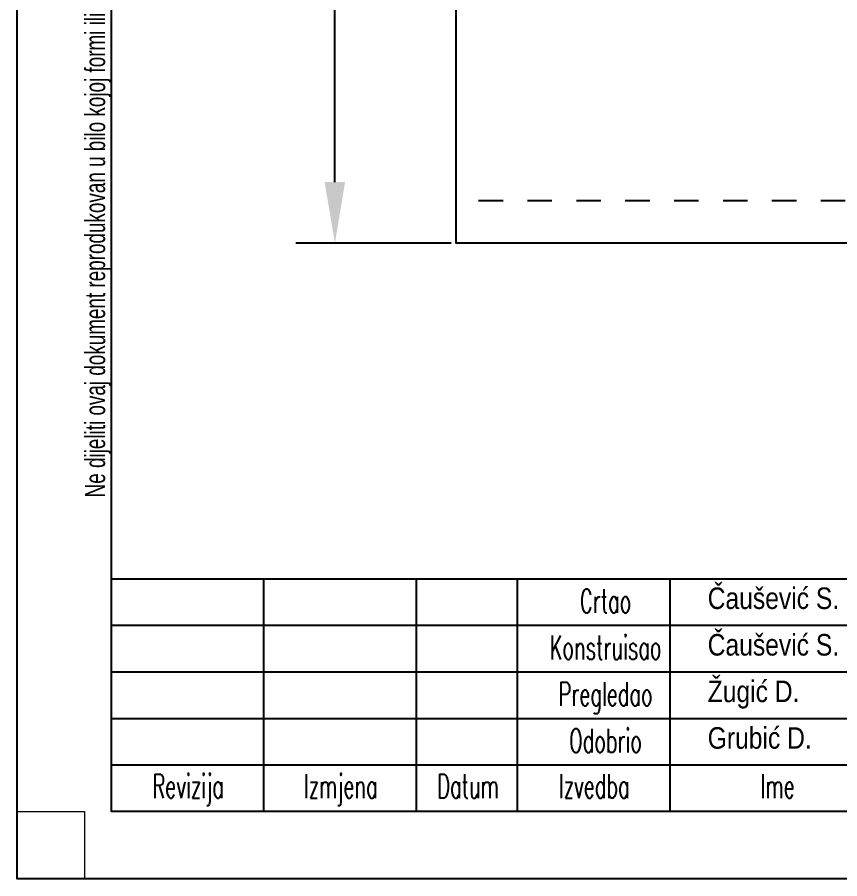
# Model space of a CAD drawing. Header units: millimetres. Extents: x 17886 to 18265, y -8727 to -7321.
# Drawn here: x 17951 to 17967.83, y -7672.02 to -7654.39 of the extents above; entities that cross this region are included whole.
import ezdxf

# ---------------------------------------------------------------- set-up
doc = ezdxf.new("R2010")
doc.units = ezdxf.units.MM
doc.linetypes.add('EPL_DASH', pattern=[1, 0.5, -0.5])
for name, color, linetype in [('00 uvodnice', 82, 'Continuous'), ('01-KOSTUR ORMARA', 7, 'Continuous'), ('OO cn60', 1, 'Continuous')]:
    doc.layers.add(name, color=color, linetype=linetype)
doc.layers.add('TANKE', color=7, linetype='Continuous', lineweight=15)
doc.styles.add('ARIAL NARROW', font='ARIALN.TTF')
doc.styles.add('simboli', font='symbol.ttf', dxfattribs={"width": 0.6, "height": 2.2})
doc.styles.add('TEHNO', font='tehno_98.shx', dxfattribs={"width": 0.6})
doc.dimstyles.new('ISO-25-Dušan', dxfattribs={"dimscale": 50, "dimtxt": 3.5, "dimasz": 3, "dimexe": 1.25, "dimexo": 1.25, "dimgap": 0.7, "dimtad": 1, "dimdec": 0, "dimtxsty": 'TEHNO', "dimcen": 2.5, "dimclrd": 191, "dimclre": 191, "dimclrt": 254, "dimadec": 0, "dimazin": 0, "dimtfac": 1, "dimtdec": 0, "dimtmove": 0, "dimatfit": 3, "dimfxl": 1, "dimarcsym": 0})

# ---------------------------------------------------------------- blocks, each defined once
blk = doc.blocks.new('Zaglavlje A4 prazno-Sue')
at = {"color": 7, "true_color": 0xffffff}
blk.add_lwpolyline([(297, 0), (0, 0), (0, 210), (297, 210)], close=True, dxfattribs=at)
at = {"color": 7, "lineweight": 0, "true_color": 0xffffff}
blk.add_lwpolyline([(5, 0), (0, 0), (0, 5), (5, 5)], close=True, dxfattribs=at)
at = {"layer": '01-KOSTUR ORMARA'}
for p, q in [((18.352, 5), (18.352, 22.327)), ((29.704, 5), (29.704, 22.327)), ((37.206, 5), (37.206, 22.327)), ((48.559, 5), (48.559, 22.327)), ((7, 18.861), (81.795, 18.861)), ((7, 15.396), (81.795, 15.396)), ((7, 11.931), (81.795, 11.931)), ((7, 8.465), (81.795, 8.465))]:
    blk.add_line(p, q, dxfattribs=at)
for points in [[(7, 205), (292, 205), (292, 5), (7, 5)], [(7, 22.327), (288.535, 22.327), (288.535, 5), (7, 5)]]:
    blk.add_lwpolyline(points, close=True, dxfattribs=at)
at = {"color": 7, "width": 0.7}
blk.add_text('Ne dijeliti ovaj dokument reprodukovan u bilo kojoj formi ili na bilo koji način uključujući fotokopiranje i kopiranje file-a, bez pismenog odobrenja odgovornih u Energoinvestu SUE', height=1.5, rotation=90, dxfattribs=at).set_placement((6.537, 28.376))
at = {"layer": 'OO cn60', "color": 0, "linetype": 'Continuous', "char_height": 1.76786, "width": 11.30456, "attachment_point": 2, "style": 'simboli'}
for s, insert in [('{\\Fsimplex|c238;Crtao}', (43.759, 21.556)), ('{\\Fsimplex|c238;Konstruisao}', (43.759, 18.091)), ('{\\Fsimplex|c238;Pregledao}', (43.759, 14.625)), ('{\\Fsimplex|c238;Odobrio}', (43.759, 11.16)), ('{\\Fsimplex|c238;Revizija}', (12.704, 7.777)), ('{\\Fsimplex|c238;Izmjena}', (24.056, 7.777)), ('{\\Fsimplex|c238;Datum}', (33.526, 7.777)), ('{\\Fsimplex|c238;Izvedba}', (42.911, 7.777)), ('{\\Fsimplex|c238;Ime}', (56.549, 7.777))]:
    blk.add_mtext(s, dxfattribs=dict(at, insert=insert))
blk = doc.blocks.new('*D226')
at = {"layer": 'Defpoints', "color": 0, "transparency": 16777216}
for p in [(17957.502, -7627.279), (17959.982, -7627.279), (17959.982, -7659.013)]:
    blk.add_point(p, dxfattribs=at)
at = {"layer": 'TANKE', "color": 4, "lineweight": -2, "transparency": 16777216}
for p, q in [((17959.882, -7627.279), (17956.702, -7627.279)), ((17957.502, -7657.763), (17957.502, -7628.529)), ((17959.882, -7659.013), (17956.702, -7659.013))]:
    blk.add_line(p, q, dxfattribs=at)
at = {"layer": 'TANKE', "color": 4, "transparency": 16777216}
for points in [[(17957.293, -7628.529), (17957.71, -7628.529), (17957.502, -7627.279)], [(17957.293, -7657.763), (17957.71, -7657.763), (17957.502, -7659.013)]]:
    blk.add_solid(points, dxfattribs=at)
at = {"layer": 'TANKE', "color": 1, "transparency": 16777216, "insert": (17956.468, -7643.146), "char_height": 1.4, "attachment_point": 5, "rotation": 90, "style": 'TEHNO'}
blk.add_mtext('317,34cm', dxfattribs=at)

msp = doc.modelspace()

# ---------------------------------------------------------------- linework, layer by layer
at = {"color": 30, "true_color": 0xf8991e}
msp.add_lwpolyline([(17959.98168, -7627.27897), (18024.94169, -7627.27897), (18024.94169, -7659.01293), (17959.98168, -7659.01293)], close=True, dxfattribs=at)
at = {"color": 30, "linetype": 'EPL_DASH', "true_color": 0xf8991e}
msp.add_lwpolyline([(17959.98168, -7628.17313), (18024.94169, -7628.17313), (18024.94169, -7658.14691), (17959.98168, -7658.14691)], close=True, dxfattribs=at)

# ---------------------------------------------------------------- block references
at = {"xscale": 0.275, "yscale": 0.275, "zscale": 0.275}
msp.add_blockref('Zaglavlje A4 prazno-Sue', (17951.00426, -7672.01777), dxfattribs=at)

# ---------------------------------------------------------------- texts
at = {"layer": '00 uvodnice', "color": 0, "linetype": 'Continuous', "char_height": 0.44, "width": 17.2456296, "attachment_point": 1, "style": 'ARIAL NARROW'}
for s, insert in [('Čaušević S.', (17965.12694, -7666.05774)), ('Čaušević S.', (17965.12694, -7667.01071)), ('Žugić D.', (17965.12694, -7667.96369)), ('Grubić D.', (17965.12694, -7668.91666))]:
    msp.add_mtext(s, dxfattribs=dict(at, insert=insert))

# ---------------------------------------------------------------- dimensions: what is measured, and where the dimension line sits
at = {"layer": 'TANKE'}
dim = msp.add_linear_dim(base=(17957.50163, -7627.27897), p1=(17959.98168, -7659.01293), p2=(17959.98168, -7627.27897), angle=270, dimstyle='ISO-25-Dušan', override={"dimscale": 1, "dimtxt": 1.4, "dimasz": 1.25, "dimexe": 0.8, "dimexo": 0.1, "dimgap": 0.2, "dimdec": 2, "dimlfac": 10, "dimpost": 'cm', "dimsah": 1, "dimclrd": 4, "dimclre": 4, "dimclrt": 1}, dxfattribs=at)
dim.commit()
dim.dimension.update_dxf_attribs({"geometry": '*D226', "text_midpoint": (17957.50163, -7643.14595), "dimtype": 160})

doc.saveas('drawing.dxf')
